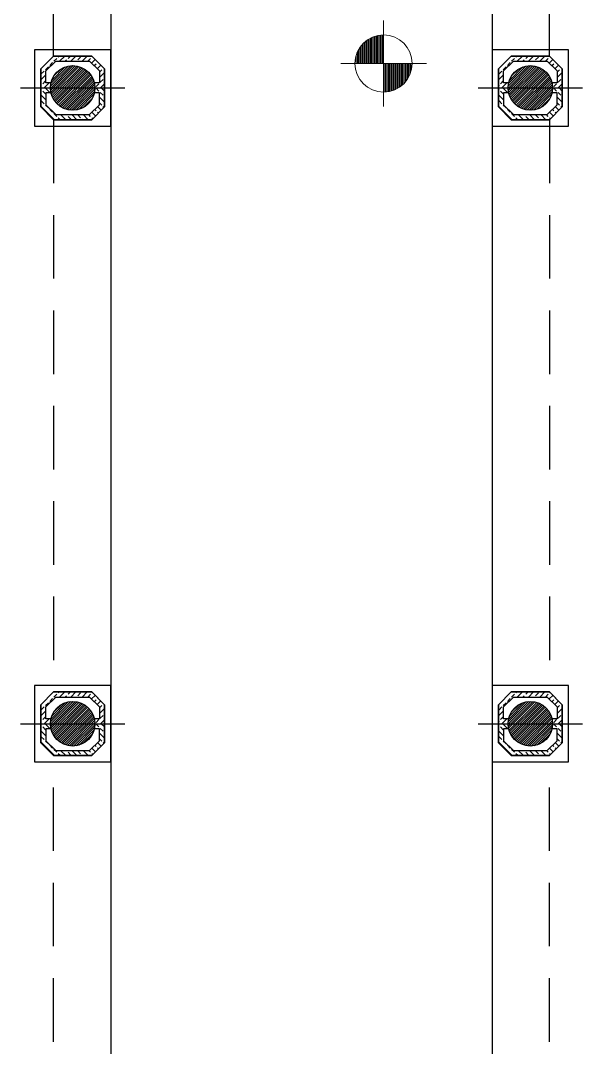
# Model space of a CAD drawing. Extents: x 278386 to 404536, y 8015 to 97114.
# Drawn here: x 361717 to 366137, y 33390 to 41465 of the extents above; entities that cross this region are included whole.
import ezdxf

# ---------------------------------------------------------------- set-up
doc = ezdxf.new("R2010")
doc.units = 0
doc.header["$LTSCALE"] = 2
doc.header["$MEASUREMENT"] = 0
doc.linetypes.add('1-BLOCK-A_FLOOR PLAN$0$HIDDEN', pattern=[0.375, 0.25, -0.125])
doc.layers.get('0').update_dxf_attribs({"color": 1})
for name, color, linetype in [('1-BLOCK-A_FLOOR PLAN$0$CLADDING', 1, 'Continuous'), ('1-BLOCK-A_FLOOR PLAN$0$Covered Walkway', 7, 'Continuous'), ('1-BLOCK-A_FLOOR PLAN$0$HAT-GRC', 9, 'Continuous'), ('1-BLOCK-A_FLOOR PLAN$0$PAV-COL', 1, 'Continuous'), ('1-BLOCK-A_FLOOR PLAN$0$pavement', 21, 'Continuous'), ('ext', 93, 'Continuous')]:
    doc.layers.add(name, color=color, linetype=linetype)
doc.layers.add('1-BLOCK-A_FLOOR PLAN$0$LEVEL', color=1, linetype='Continuous', lineweight=13)

# ---------------------------------------------------------------- blocks, each defined once
blk = doc.blocks.new('1-BLOCK-A_FLOOR PLAN$0$ZA_TARGT')
at = {"color": 8}
for p, q in [((1.110223024625157e-16, 0.7500000000000241), (1.110223024625157e-16, -0.750000000000024)), ((-0.3307189138830844, 0.3750000000000121), (1.110223024625157e-16, 0.3750000000000121)), ((-0.3054766312211594, 0.3958333333333461), (1.110223024625157e-16, 0.3958333333333461)), ((-0.2763853991962921, 0.4166666666666801), (1.110223024625157e-16, 0.4166666666666801)), ((-0.2420614591379712, 0.4375000000000141), (1.110223024625157e-16, 0.4375000000000141)), ((-0.1998263134713697, 0.4583333333333481), (1.110223024625157e-16, 0.4583333333333481)), ((-0.1428261375083596, 0.4791666666666821), (1.110223024625157e-16, 0.4791666666666821)), ((-0.4635124054434937, 0.1875000000000061), (1.110223024625157e-16, 0.1875000000000061)), ((-0.4545296714431692, 0.2083333333333401), (1.110223024625157e-16, 0.2083333333333401)), ((-0.444390187660463, 0.2291666666666741), (1.110223024625157e-16, 0.2291666666666741)), ((-0.4330127018922331, 0.2500000000000081), (1.110223024625157e-16, 0.2500000000000081)), ((-0.4202966875381804, 0.2708333333333421), (1.110223024625157e-16, 0.2708333333333421)), ((-0.4061164310337197, 0.2916666666666761), (1.110223024625157e-16, 0.2916666666666761)), ((-0.3903123748999123, 0.3125000000000101), (1.110223024625157e-16, 0.3125000000000101)), ((-0.3726779962499768, 0.3333333333333441), (1.110223024625157e-16, 0.3333333333333441)), ((-0.3529390488770407, 0.3541666666666781), (1.110223024625157e-16, 0.3541666666666781)), ((-0.750000000000024, 5.551115123125783e-17), (0.7500000000000242, 5.551115123125783e-17)), ((-0.4995657836784242, 0.02083333333333406), (1.110223024625157e-16, 0.02083333333333406)), ((-0.4982608642959075, 0.04166666666666806), (1.110223024625157e-16, 0.04166666666666806)), ((-0.4960783708246265, 0.06250000000000205), (1.110223024625157e-16, 0.06250000000000205)), ((-0.4930066485916504, 0.08333333333333606), (1.110223024625157e-16, 0.08333333333333606)), ((-0.4890289414294115, 0.1041666666666701), (1.110223024625157e-16, 0.1041666666666701)), ((-0.4841229182759425, 0.1250000000000041), (1.110223024625157e-16, 0.1250000000000041)), ((-0.4782600118020568, 0.1458333333333381), (1.110223024625157e-16, 0.1458333333333381)), ((-0.4714045207910467, 0.1666666666666721), (1.110223024625157e-16, 0.1666666666666721)), ((1.110223024625157e-16, 5.551115123125783e-17), (0.5000000000000162, 5.551115123125783e-17)), ((1.110223024625157e-16, 5.551115123125783e-17), (0.5000000000000162, 5.551115123125783e-17)), ((0.4995657836784244, -0.02083333333333395), (1.110223024625157e-16, -0.02083333333333395)), ((0.4982608642959077, -0.04166666666666795), (1.110223024625157e-16, -0.04166666666666795)), ((0.4960783708246269, -0.06250000000000194), (1.110223024625157e-16, -0.06250000000000194)), ((0.4930066485916506, -0.08333333333333595), (1.110223024625157e-16, -0.08333333333333595)), ((0.4890289414294118, -0.10416666666667), (1.110223024625157e-16, -0.10416666666667)), ((0.4841229182759428, -0.1250000000000039), (1.110223024625157e-16, -0.1250000000000039)), ((0.4782600118020569, -0.145833333333338), (1.110223024625157e-16, -0.145833333333338)), ((0.4714045207910469, -0.166666666666672), (1.110223024625157e-16, -0.166666666666672)), ((0.4635124054434938, -0.187500000000006), (1.110223024625157e-16, -0.187500000000006)), ((0.4545296714431694, -0.20833333333334), (1.110223024625157e-16, -0.20833333333334)), ((0.444390187660463, -0.229166666666674), (1.110223024625157e-16, -0.229166666666674)), ((0.4330127018922333, -0.250000000000008), (1.110223024625157e-16, -0.250000000000008)), ((0.4202966875381806, -0.270833333333342), (1.110223024625157e-16, -0.270833333333342)), ((0.4061164310337199, -0.291666666666676), (1.110223024625157e-16, -0.291666666666676)), ((0.3903123748999126, -0.31250000000001), (1.110223024625157e-16, -0.31250000000001)), ((0.3726779962499771, -0.333333333333344), (1.110223024625157e-16, -0.333333333333344)), ((0.3529390488770411, -0.354166666666678), (1.110223024625157e-16, -0.354166666666678)), ((0.3307189138830846, -0.375000000000012), (1.110223024625157e-16, -0.375000000000012)), ((0.3054766312211596, -0.395833333333346), (1.110223024625157e-16, -0.395833333333346)), ((0.2763853991962923, -0.41666666666668), (1.110223024625157e-16, -0.41666666666668)), ((0.2420614591379714, -0.437500000000014), (1.110223024625157e-16, -0.437500000000014)), ((0.1998263134713699, -0.458333333333348), (1.110223024625157e-16, -0.458333333333348)), ((0.1428261375083598, -0.479166666666682), (1.110223024625157e-16, -0.479166666666682))]:
    blk.add_line(p, q, dxfattribs=at)
blk.add_circle((1.110223024625157e-16, 5.551115123125783e-17), 0.500000000000016, dxfattribs=at)
blk = doc.blocks.new('1-BLOCK-A_FLOOR PLAN', base_point=(138.4295842972385, 17.08714958300015))
at = {"layer": '1-BLOCK-A_FLOOR PLAN$0$HAT-GRC', "linetype": 'Continuous'}
h = blk.add_hatch(dxfattribs=at)
h.set_pattern_fill('ANSI33', color=8, scale=0.25, style=0)
h.set_pattern_definition([(225, (98.45000000036481, 47.95084224616868), (-0.04419417382415922, 0.04419417382415922), []), (225, (98.45000000036481, 47.90664807241875), (-0.04419417382415922, 0.04419417382415922), [0.03125, -0.015625])])
edge = h.paths.add_edge_path()
edge.add_line((97.95000000036474, 47.70084224616868), (97.9500000003647, 47.85084224616899))
edge.add_line((97.9500000003647, 47.85084224616899), (98.0500000003645, 47.95084224616845))
edge.add_line((98.0500000003645, 47.95084224616845), (98.20000000036477, 47.95084224616868))
edge.add_line((98.20000000036477, 47.95084224616868), (98.35000000036501, 47.95084224616868))
edge.add_line((98.35000000036501, 47.95084224616868), (98.45000000036481, 47.85084224616899))
edge.add_line((98.45000000036481, 47.85084224616899), (98.45000000036481, 47.70084224616868))
edge.add_line((98.45000000036481, 47.70084224616868), (98.37500000036485, 47.70084224616868))
edge.add_ellipse((98.20000000036485, 47.70084224616868), major_axis=(-0.1237436867078197, 0.1237436867078197), ratio=0.9999999999994564, start_angle=225.0000000000155, end_angle=238.2129803601605)
edge.add_line((98.37036725073887, 47.74084224616864), (98.41000000036483, 47.74084224616841))
edge.add_line((98.41000000036483, 47.74084224616841), (98.41000000036479, 47.83427370367382))
edge.add_line((98.41000000036479, 47.83427370367382), (98.33343145787003, 47.91084224616849))
edge.add_line((98.33343145787003, 47.91084224616849), (98.16000000036476, 47.91084224616871))
edge.add_line((98.16000000036476, 47.91084224616871), (98.06656854285932, 47.91084224616871))
edge.add_line((98.06656854285932, 47.91084224616871), (97.99000000036472, 47.83427370367404))
edge.add_line((97.99000000036472, 47.83427370367404), (97.9900000003647, 47.74084224616841))
edge.add_line((97.9900000003647, 47.74084224616841), (98.02963274999084, 47.74084224616864))
edge.add_ellipse((98.20000000036485, 47.70084224616868), major_axis=(0.1237436867078196, 0.1237436867078196), ratio=0.9999999999994568, start_angle=121.7870196398395, end_angle=134.9999999999844)
edge.add_line((98.02500000036486, 47.70084224616868), (97.95000000036474, 47.70084224616868))
h = blk.add_hatch(dxfattribs=at)
h.set_pattern_fill('ANSI33', color=8, scale=0.25, style=0)
h.set_pattern_definition([(225, (102.0500000003648, 47.95084224616868), (-0.04419417382415922, 0.04419417382415922), []), (225, (102.0500000003648, 47.90664807241875), (-0.04419417382415922, 0.04419417382415922), [0.03125, -0.015625])])
edge = h.paths.add_edge_path()
edge.add_line((101.5500000003647, 47.70084224616868), (101.5500000003647, 47.85084224616899))
edge.add_line((101.5500000003647, 47.85084224616899), (101.6500000003645, 47.95084224616845))
edge.add_line((101.6500000003645, 47.95084224616845), (101.8000000003648, 47.95084224616868))
edge.add_line((101.8000000003648, 47.95084224616868), (101.950000000365, 47.95084224616868))
edge.add_line((101.950000000365, 47.95084224616868), (102.0500000003648, 47.85084224616899))
edge.add_line((102.0500000003648, 47.85084224616899), (102.0500000003648, 47.70084224616868))
edge.add_line((102.0500000003648, 47.70084224616868), (101.9750000003648, 47.70084224616868))
edge.add_ellipse((101.8000000003648, 47.70084224616868), major_axis=(-0.1237436867078197, 0.1237436867078197), ratio=0.9999999999994564, start_angle=225.0000000000155, end_angle=238.2129803601605)
edge.add_line((101.9703672507389, 47.74084224616864), (102.0100000003648, 47.74084224616841))
edge.add_line((102.0100000003648, 47.74084224616841), (102.0100000003648, 47.83427370367382))
edge.add_line((102.0100000003648, 47.83427370367382), (101.93343145787, 47.91084224616849))
edge.add_line((101.93343145787, 47.91084224616849), (101.7600000003648, 47.91084224616871))
edge.add_line((101.7600000003648, 47.91084224616871), (101.6665685428593, 47.91084224616871))
edge.add_line((101.6665685428593, 47.91084224616871), (101.5900000003647, 47.83427370367404))
edge.add_line((101.5900000003647, 47.83427370367404), (101.5900000003647, 47.74084224616841))
edge.add_line((101.5900000003647, 47.74084224616841), (101.6296327499908, 47.74084224616864))
edge.add_ellipse((101.8000000003648, 47.70084224616868), major_axis=(0.1237436867078196, 0.1237436867078196), ratio=0.9999999999994568, start_angle=121.7870196398395, end_angle=134.9999999999844)
edge.add_line((101.6250000003648, 47.70084224616868), (101.5500000003647, 47.70084224616868))
h = blk.add_hatch(dxfattribs=at)
h.set_pattern_fill('ANSI33', color=8, scale=0.25, style=0)
h.set_pattern_definition([(135, (98.45000000036481, 47.45084224616845), (-0.04419417382415923, -0.04419417382415923), []), (135, (98.45000000036481, 47.49503641991838), (-0.04419417382415923, -0.04419417382415923), [0.03125000000000001, -0.015625])])
edge = h.paths.add_edge_path()
edge.add_line((97.95000000036474, 47.70084224616845), (97.9500000003647, 47.55084224616813))
edge.add_line((97.9500000003647, 47.55084224616813), (98.0500000003645, 47.45084224616868))
edge.add_line((98.0500000003645, 47.45084224616868), (98.20000000036477, 47.45084224616845))
edge.add_line((98.20000000036477, 47.45084224616845), (98.35000000036501, 47.45084224616845))
edge.add_line((98.35000000036501, 47.45084224616845), (98.45000000036481, 47.55084224616813))
edge.add_line((98.45000000036481, 47.55084224616813), (98.45000000036481, 47.70084224616845))
edge.add_line((98.45000000036481, 47.70084224616845), (98.37500000036485, 47.70084224616845))
edge.add_ellipse((98.20000000036485, 47.70084224616845), major_axis=(0.1237436867078197, 0.1237436867078197), ratio=0.9999999999994564, start_angle=301.7870196398395, end_angle=314.9999999999844, ccw=False)
edge.add_line((98.37036725073887, 47.66084224616849), (98.41000000036483, 47.66084224616871))
edge.add_line((98.41000000036483, 47.66084224616871), (98.41000000036479, 47.56741078866331))
edge.add_line((98.41000000036479, 47.56741078866331), (98.33343145787003, 47.49084224616864))
edge.add_line((98.33343145787003, 47.49084224616864), (98.16000000036476, 47.49084224616841))
edge.add_line((98.16000000036476, 47.49084224616841), (98.06656854285932, 47.49084224616841))
edge.add_line((98.06656854285932, 47.49084224616841), (97.99000000036472, 47.56741078866308))
edge.add_line((97.99000000036472, 47.56741078866308), (97.9900000003647, 47.66084224616871))
edge.add_line((97.9900000003647, 47.66084224616871), (98.02963274999084, 47.66084224616849))
edge.add_ellipse((98.20000000036485, 47.70084224616845), major_axis=(-0.1237436867078196, 0.1237436867078196), ratio=0.9999999999994568, start_angle=45.000000000015575, end_angle=58.212980360160486, ccw=False)
edge.add_line((98.02500000036486, 47.70084224616845), (97.95000000036474, 47.70084224616845))
h = blk.add_hatch(dxfattribs=at)
h.set_pattern_fill('ANSI33', color=8, scale=0.25, style=0)
h.set_pattern_definition([(135, (102.0500000003648, 47.45084224616845), (-0.04419417382415923, -0.04419417382415923), []), (135, (102.0500000003648, 47.49503641991838), (-0.04419417382415923, -0.04419417382415923), [0.03125000000000001, -0.015625])])
edge = h.paths.add_edge_path()
edge.add_line((101.5500000003647, 47.70084224616845), (101.5500000003647, 47.55084224616813))
edge.add_line((101.5500000003647, 47.55084224616813), (101.6500000003645, 47.45084224616868))
edge.add_line((101.6500000003645, 47.45084224616868), (101.8000000003648, 47.45084224616845))
edge.add_line((101.8000000003648, 47.45084224616845), (101.950000000365, 47.45084224616845))
edge.add_line((101.950000000365, 47.45084224616845), (102.0500000003648, 47.55084224616813))
edge.add_line((102.0500000003648, 47.55084224616813), (102.0500000003648, 47.70084224616845))
edge.add_line((102.0500000003648, 47.70084224616845), (101.9750000003648, 47.70084224616845))
edge.add_ellipse((101.8000000003648, 47.70084224616845), major_axis=(0.1237436867078197, 0.1237436867078197), ratio=0.9999999999994564, start_angle=301.7870196398395, end_angle=314.9999999999844, ccw=False)
edge.add_line((101.9703672507389, 47.66084224616849), (102.0100000003648, 47.66084224616871))
edge.add_line((102.0100000003648, 47.66084224616871), (102.0100000003648, 47.56741078866331))
edge.add_line((102.0100000003648, 47.56741078866331), (101.93343145787, 47.49084224616864))
edge.add_line((101.93343145787, 47.49084224616864), (101.7600000003648, 47.49084224616841))
edge.add_line((101.7600000003648, 47.49084224616841), (101.6665685428593, 47.49084224616841))
edge.add_line((101.6665685428593, 47.49084224616841), (101.5900000003647, 47.56741078866308))
edge.add_line((101.5900000003647, 47.56741078866308), (101.5900000003647, 47.66084224616871))
edge.add_line((101.5900000003647, 47.66084224616871), (101.6296327499908, 47.66084224616849))
edge.add_ellipse((101.8000000003648, 47.70084224616845), major_axis=(-0.1237436867078196, 0.1237436867078196), ratio=0.9999999999994568, start_angle=45.000000000015575, end_angle=58.212980360160486, ccw=False)
edge.add_line((101.6250000003648, 47.70084224616845), (101.5500000003647, 47.70084224616845))
h = blk.add_hatch(dxfattribs=at)
h.set_pattern_fill('ANSI33', color=8, scale=0.25, style=0)
h.set_pattern_definition([(225, (98.45000000036481, 42.95084224616868), (-0.04419417382415922, 0.04419417382415922), []), (225, (98.45000000036481, 42.90664807241875), (-0.04419417382415922, 0.04419417382415922), [0.03125, -0.015625])])
edge = h.paths.add_edge_path()
edge.add_line((97.95000000036474, 42.70084224616868), (97.9500000003647, 42.85084224616899))
edge.add_line((97.9500000003647, 42.85084224616899), (98.0500000003645, 42.95084224616845))
edge.add_line((98.0500000003645, 42.95084224616845), (98.20000000036477, 42.95084224616868))
edge.add_line((98.20000000036477, 42.95084224616868), (98.35000000036501, 42.95084224616868))
edge.add_line((98.35000000036501, 42.95084224616868), (98.45000000036481, 42.85084224616899))
edge.add_line((98.45000000036481, 42.85084224616899), (98.45000000036481, 42.70084224616868))
edge.add_line((98.45000000036481, 42.70084224616868), (98.37500000036485, 42.70084224616868))
edge.add_ellipse((98.20000000036485, 42.70084224616868), major_axis=(-0.1237436867078197, 0.1237436867078197), ratio=0.9999999999994564, start_angle=225.0000000000155, end_angle=238.2129803601605)
edge.add_line((98.37036725073887, 42.74084224616864), (98.41000000036483, 42.74084224616841))
edge.add_line((98.41000000036483, 42.74084224616841), (98.41000000036479, 42.83427370367382))
edge.add_line((98.41000000036479, 42.83427370367382), (98.33343145787003, 42.91084224616849))
edge.add_line((98.33343145787003, 42.91084224616849), (98.16000000036476, 42.91084224616871))
edge.add_line((98.16000000036476, 42.91084224616871), (98.06656854285932, 42.91084224616871))
edge.add_line((98.06656854285932, 42.91084224616871), (97.99000000036472, 42.83427370367404))
edge.add_line((97.99000000036472, 42.83427370367404), (97.9900000003647, 42.74084224616841))
edge.add_line((97.9900000003647, 42.74084224616841), (98.02963274999084, 42.74084224616864))
edge.add_ellipse((98.20000000036485, 42.70084224616868), major_axis=(0.1237436867078196, 0.1237436867078196), ratio=0.9999999999994568, start_angle=121.7870196398395, end_angle=134.9999999999844)
edge.add_line((98.02500000036486, 42.70084224616868), (97.95000000036474, 42.70084224616868))
h = blk.add_hatch(dxfattribs=at)
h.set_pattern_fill('ANSI33', color=8, scale=0.25, style=0)
h.set_pattern_definition([(225, (102.0500000003648, 42.95084224616868), (-0.04419417382415922, 0.04419417382415922), []), (225, (102.0500000003648, 42.90664807241875), (-0.04419417382415922, 0.04419417382415922), [0.03125, -0.015625])])
edge = h.paths.add_edge_path()
edge.add_line((101.5500000003647, 42.70084224616868), (101.5500000003647, 42.85084224616899))
edge.add_line((101.5500000003647, 42.85084224616899), (101.6500000003645, 42.95084224616845))
edge.add_line((101.6500000003645, 42.95084224616845), (101.8000000003648, 42.95084224616868))
edge.add_line((101.8000000003648, 42.95084224616868), (101.950000000365, 42.95084224616868))
edge.add_line((101.950000000365, 42.95084224616868), (102.0500000003648, 42.85084224616899))
edge.add_line((102.0500000003648, 42.85084224616899), (102.0500000003648, 42.70084224616868))
edge.add_line((102.0500000003648, 42.70084224616868), (101.9750000003648, 42.70084224616868))
edge.add_ellipse((101.8000000003648, 42.70084224616868), major_axis=(-0.1237436867078197, 0.1237436867078197), ratio=0.9999999999994564, start_angle=225.0000000000155, end_angle=238.2129803601605)
edge.add_line((101.9703672507389, 42.74084224616864), (102.0100000003648, 42.74084224616841))
edge.add_line((102.0100000003648, 42.74084224616841), (102.0100000003648, 42.83427370367382))
edge.add_line((102.0100000003648, 42.83427370367382), (101.93343145787, 42.91084224616849))
edge.add_line((101.93343145787, 42.91084224616849), (101.7600000003648, 42.91084224616871))
edge.add_line((101.7600000003648, 42.91084224616871), (101.6665685428593, 42.91084224616871))
edge.add_line((101.6665685428593, 42.91084224616871), (101.5900000003647, 42.83427370367404))
edge.add_line((101.5900000003647, 42.83427370367404), (101.5900000003647, 42.74084224616841))
edge.add_line((101.5900000003647, 42.74084224616841), (101.6296327499908, 42.74084224616864))
edge.add_ellipse((101.8000000003648, 42.70084224616868), major_axis=(0.1237436867078196, 0.1237436867078196), ratio=0.9999999999994568, start_angle=121.7870196398395, end_angle=134.9999999999844)
edge.add_line((101.6250000003648, 42.70084224616868), (101.5500000003647, 42.70084224616868))
h = blk.add_hatch(dxfattribs=at)
h.set_pattern_fill('ANSI33', color=8, scale=0.25, style=0)
h.set_pattern_definition([(135, (98.45000000036481, 42.45084224616845), (-0.04419417382415923, -0.04419417382415923), []), (135, (98.45000000036481, 42.49503641991838), (-0.04419417382415923, -0.04419417382415923), [0.03125000000000001, -0.015625])])
edge = h.paths.add_edge_path()
edge.add_line((97.95000000036474, 42.70084224616845), (97.9500000003647, 42.55084224616813))
edge.add_line((97.9500000003647, 42.55084224616813), (98.0500000003645, 42.45084224616868))
edge.add_line((98.0500000003645, 42.45084224616868), (98.20000000036477, 42.45084224616845))
edge.add_line((98.20000000036477, 42.45084224616845), (98.35000000036501, 42.45084224616845))
edge.add_line((98.35000000036501, 42.45084224616845), (98.45000000036481, 42.55084224616813))
edge.add_line((98.45000000036481, 42.55084224616813), (98.45000000036481, 42.70084224616845))
edge.add_line((98.45000000036481, 42.70084224616845), (98.37500000036485, 42.70084224616845))
edge.add_ellipse((98.20000000036485, 42.70084224616845), major_axis=(0.1237436867078197, 0.1237436867078197), ratio=0.9999999999994564, start_angle=301.7870196398395, end_angle=314.9999999999844, ccw=False)
edge.add_line((98.37036725073887, 42.66084224616849), (98.41000000036483, 42.66084224616871))
edge.add_line((98.41000000036483, 42.66084224616871), (98.41000000036479, 42.56741078866331))
edge.add_line((98.41000000036479, 42.56741078866331), (98.33343145787003, 42.49084224616864))
edge.add_line((98.33343145787003, 42.49084224616864), (98.16000000036476, 42.49084224616841))
edge.add_line((98.16000000036476, 42.49084224616841), (98.06656854285932, 42.49084224616841))
edge.add_line((98.06656854285932, 42.49084224616841), (97.99000000036472, 42.56741078866308))
edge.add_line((97.99000000036472, 42.56741078866308), (97.9900000003647, 42.66084224616871))
edge.add_line((97.9900000003647, 42.66084224616871), (98.02963274999084, 42.66084224616849))
edge.add_ellipse((98.20000000036485, 42.70084224616845), major_axis=(-0.1237436867078196, 0.1237436867078196), ratio=0.9999999999994568, start_angle=45.000000000015575, end_angle=58.212980360160486, ccw=False)
edge.add_line((98.02500000036486, 42.70084224616845), (97.95000000036474, 42.70084224616845))
h = blk.add_hatch(dxfattribs=at)
h.set_pattern_fill('ANSI33', color=8, scale=0.25, style=0)
h.set_pattern_definition([(135, (102.0500000003648, 42.45084224616845), (-0.04419417382415923, -0.04419417382415923), []), (135, (102.0500000003648, 42.49503641991838), (-0.04419417382415923, -0.04419417382415923), [0.03125000000000001, -0.015625])])
edge = h.paths.add_edge_path()
edge.add_line((101.5500000003647, 42.70084224616845), (101.5500000003647, 42.55084224616813))
edge.add_line((101.5500000003647, 42.55084224616813), (101.6500000003645, 42.45084224616868))
edge.add_line((101.6500000003645, 42.45084224616868), (101.8000000003648, 42.45084224616845))
edge.add_line((101.8000000003648, 42.45084224616845), (101.950000000365, 42.45084224616845))
edge.add_line((101.950000000365, 42.45084224616845), (102.0500000003648, 42.55084224616813))
edge.add_line((102.0500000003648, 42.55084224616813), (102.0500000003648, 42.70084224616845))
edge.add_line((102.0500000003648, 42.70084224616845), (101.9750000003648, 42.70084224616845))
edge.add_ellipse((101.8000000003648, 42.70084224616845), major_axis=(0.1237436867078197, 0.1237436867078197), ratio=0.9999999999994564, start_angle=301.7870196398395, end_angle=314.9999999999844, ccw=False)
edge.add_line((101.9703672507389, 42.66084224616849), (102.0100000003648, 42.66084224616871))
edge.add_line((102.0100000003648, 42.66084224616871), (102.0100000003648, 42.56741078866331))
edge.add_line((102.0100000003648, 42.56741078866331), (101.93343145787, 42.49084224616864))
edge.add_line((101.93343145787, 42.49084224616864), (101.7600000003648, 42.49084224616841))
edge.add_line((101.7600000003648, 42.49084224616841), (101.6665685428593, 42.49084224616841))
edge.add_line((101.6665685428593, 42.49084224616841), (101.5900000003647, 42.56741078866308))
edge.add_line((101.5900000003647, 42.56741078866308), (101.5900000003647, 42.66084224616871))
edge.add_line((101.5900000003647, 42.66084224616871), (101.6296327499908, 42.66084224616849))
edge.add_ellipse((101.8000000003648, 42.70084224616845), major_axis=(-0.1237436867078196, 0.1237436867078196), ratio=0.9999999999994568, start_angle=45.000000000015575, end_angle=58.212980360160486, ccw=False)
edge.add_line((101.6250000003648, 42.70084224616845), (101.5500000003647, 42.70084224616845))
at = {"layer": '1-BLOCK-A_FLOOR PLAN$0$PAV-COL', "linetype": 'Continuous'}
h = blk.add_hatch(dxfattribs=at)
h.set_pattern_fill('ANSI31', color=8, scale=0.1, style=0)
h.set_pattern_definition([(225, (98.37500000036485, 47.87584224616863), (-0.008838834764831844, 0.008838834764831846), [])])
edge = h.paths.add_edge_path()
edge.add_line((98.02500000036486, 47.70084224616868), (98.37500000036485, 47.70084224616868))
edge.add_ellipse((98.20000000036485, 47.70084224616872), major_axis=(0.1237436867076465, 0.1237436867076465), ratio=0.9999999999999568, start_angle=225.0000000000013, end_angle=314.9999999999848, ccw=False)
edge.add_ellipse((98.20000000036485, 47.70084224616872), major_axis=(-0.1237436867076465, 0.1237436867076465), ratio=0.9999999999999567, start_angle=45.00000000001518, end_angle=134.9999999999987, ccw=False)
edge = h.paths.add_edge_path()
edge.add_ellipse((98.20000000036485, 47.70084224616863), major_axis=(0.1237436867076465, 0.1237436867076465), ratio=0.9999999999999568, start_angle=45.000000000001194, end_angle=134.9999999999848, ccw=False)
edge.add_ellipse((98.20000000036485, 47.70084224616863), major_axis=(-0.1237436867076465, 0.1237436867076465), ratio=0.9999999999999567, start_angle=225.0000000000152, end_angle=314.99999999999875, ccw=False)
edge.add_line((98.37500000036485, 47.70084224616868), (98.02500000036486, 47.70084224616868))
h = blk.add_hatch(dxfattribs=at)
h.set_pattern_fill('ANSI31', color=8, scale=0.1, style=0)
h.set_pattern_definition([(225, (101.9750000003648, 47.87584224616863), (-0.008838834764831844, 0.008838834764831846), [])])
edge = h.paths.add_edge_path()
edge.add_line((101.6250000003648, 47.70084224616868), (101.9750000003648, 47.70084224616868))
edge.add_ellipse((101.8000000003648, 47.70084224616872), major_axis=(0.1237436867076465, 0.1237436867076465), ratio=0.9999999999999568, start_angle=225.0000000000013, end_angle=314.9999999999848, ccw=False)
edge.add_ellipse((101.8000000003648, 47.70084224616872), major_axis=(-0.1237436867076465, 0.1237436867076465), ratio=0.9999999999999567, start_angle=45.00000000001518, end_angle=134.9999999999987, ccw=False)
edge = h.paths.add_edge_path()
edge.add_ellipse((101.8000000003648, 47.70084224616863), major_axis=(0.1237436867076465, 0.1237436867076465), ratio=0.9999999999999568, start_angle=45.000000000001194, end_angle=134.9999999999848, ccw=False)
edge.add_ellipse((101.8000000003648, 47.70084224616863), major_axis=(-0.1237436867076465, 0.1237436867076465), ratio=0.9999999999999567, start_angle=225.0000000000152, end_angle=314.99999999999875, ccw=False)
edge.add_line((101.9750000003648, 47.70084224616868), (101.6250000003648, 47.70084224616868))
h = blk.add_hatch(dxfattribs=at)
h.set_pattern_fill('ANSI31', color=8, scale=0.1, style=0)
h.set_pattern_definition([(225, (98.37500000036485, 42.87584224616863), (-0.008838834764831844, 0.008838834764831846), [])])
edge = h.paths.add_edge_path()
edge.add_line((98.02500000036486, 42.70084224616868), (98.37500000036485, 42.70084224616868))
edge.add_ellipse((98.20000000036485, 42.70084224616872), major_axis=(0.1237436867076465, 0.1237436867076465), ratio=0.9999999999999568, start_angle=225.0000000000013, end_angle=314.9999999999848, ccw=False)
edge.add_ellipse((98.20000000036485, 42.70084224616872), major_axis=(-0.1237436867076465, 0.1237436867076465), ratio=0.9999999999999567, start_angle=45.00000000001518, end_angle=134.9999999999987, ccw=False)
edge = h.paths.add_edge_path()
edge.add_ellipse((98.20000000036485, 42.70084224616863), major_axis=(0.1237436867076465, 0.1237436867076465), ratio=0.9999999999999568, start_angle=45.000000000001194, end_angle=134.9999999999848, ccw=False)
edge.add_ellipse((98.20000000036485, 42.70084224616863), major_axis=(-0.1237436867076465, 0.1237436867076465), ratio=0.9999999999999567, start_angle=225.0000000000152, end_angle=314.99999999999875, ccw=False)
edge.add_line((98.37500000036485, 42.70084224616868), (98.02500000036486, 42.70084224616868))
h = blk.add_hatch(dxfattribs=at)
h.set_pattern_fill('ANSI31', color=8, scale=0.1, style=0)
h.set_pattern_definition([(225, (101.9750000003648, 42.87584224616863), (-0.008838834764831844, 0.008838834764831846), [])])
edge = h.paths.add_edge_path()
edge.add_line((101.6250000003648, 42.70084224616868), (101.9750000003648, 42.70084224616868))
edge.add_ellipse((101.8000000003648, 42.70084224616872), major_axis=(0.1237436867076465, 0.1237436867076465), ratio=0.9999999999999568, start_angle=225.0000000000013, end_angle=314.9999999999848, ccw=False)
edge.add_ellipse((101.8000000003648, 42.70084224616872), major_axis=(-0.1237436867076465, 0.1237436867076465), ratio=0.9999999999999567, start_angle=45.00000000001518, end_angle=134.9999999999987, ccw=False)
edge = h.paths.add_edge_path()
edge.add_ellipse((101.8000000003648, 42.70084224616863), major_axis=(0.1237436867076465, 0.1237436867076465), ratio=0.9999999999999568, start_angle=45.000000000001194, end_angle=134.9999999999848, ccw=False)
edge.add_ellipse((101.8000000003648, 42.70084224616863), major_axis=(-0.1237436867076465, 0.1237436867076465), ratio=0.9999999999999567, start_angle=225.0000000000152, end_angle=314.99999999999875, ccw=False)
edge.add_line((101.9750000003648, 42.70084224616868), (101.6250000003648, 42.70084224616868))
at = {"layer": '1-BLOCK-A_FLOOR PLAN$0$CLADDING', "color": 8, "linetype": 'Continuous'}
for points in [[(98.37500000036485, 47.70084224616868), (98.45000000036481, 47.70084224616868), (98.45000000036481, 47.85084224616877), (98.35000000036491, 47.95084224616868), (98.20000000036477, 47.95084224616868), (98.05000000036458, 47.95084224616868), (97.95000000036471, 47.85084224616877), (97.95000000036472, 47.70084224616868), (98.02500000036486, 47.70084224616868)], [(98.02963274999084, 47.74084224616864), (97.99000000036472, 47.74084224616864), (97.99000000036472, 47.83427370367382), (98.06656854285954, 47.91084224616871), (98.16000000036476, 47.91084224616871), (98.33343145786989, 47.91084224616871), (98.41000000036479, 47.83427370367382), (98.41000000036483, 47.74084224616864), (98.37036725073887, 47.74084224616864)], [(101.9750000003648, 47.70084224616868), (102.0500000003648, 47.70084224616868), (102.0500000003648, 47.85084224616877), (101.9500000003649, 47.95084224616868), (101.8000000003648, 47.95084224616868), (101.6500000003646, 47.95084224616868), (101.5500000003647, 47.85084224616877), (101.5500000003647, 47.70084224616868), (101.6250000003648, 47.70084224616868)], [(101.6296327499908, 47.74084224616864), (101.5900000003647, 47.74084224616864), (101.5900000003647, 47.83427370367382), (101.6665685428595, 47.91084224616871), (101.7600000003648, 47.91084224616871), (101.9334314578699, 47.91084224616871), (102.0100000003648, 47.83427370367382), (102.0100000003648, 47.74084224616864), (101.9703672507389, 47.74084224616864)], [(98.37500000036485, 47.70084224616845), (98.45000000036481, 47.70084224616845), (98.45000000036481, 47.55084224616836), (98.35000000036491, 47.45084224616845), (98.20000000036477, 47.45084224616845), (98.05000000036458, 47.45084224616845), (97.95000000036471, 47.55084224616836), (97.95000000036472, 47.70084224616845), (98.02500000036486, 47.70084224616845)], [(98.02963274999084, 47.66084224616849), (97.99000000036472, 47.66084224616849), (97.99000000036472, 47.56741078866331), (98.06656854285954, 47.49084224616841), (98.16000000036476, 47.49084224616841), (98.33343145786989, 47.49084224616841), (98.41000000036479, 47.56741078866331), (98.41000000036483, 47.66084224616849), (98.37036725073887, 47.66084224616849)], [(101.9750000003648, 47.70084224616845), (102.0500000003648, 47.70084224616845), (102.0500000003648, 47.55084224616836), (101.9500000003649, 47.45084224616845), (101.8000000003648, 47.45084224616845), (101.6500000003646, 47.45084224616845), (101.5500000003647, 47.55084224616836), (101.5500000003647, 47.70084224616845), (101.6250000003648, 47.70084224616845)], [(101.6296327499908, 47.66084224616849), (101.5900000003647, 47.66084224616849), (101.5900000003647, 47.56741078866331), (101.6665685428595, 47.49084224616841), (101.7600000003648, 47.49084224616841), (101.9334314578699, 47.49084224616841), (102.0100000003648, 47.56741078866331), (102.0100000003648, 47.66084224616849), (101.9703672507389, 47.66084224616849)], [(98.37500000036485, 42.70084224616868), (98.45000000036481, 42.70084224616868), (98.45000000036481, 42.85084224616877), (98.35000000036491, 42.95084224616868), (98.20000000036477, 42.95084224616868), (98.05000000036458, 42.95084224616868), (97.95000000036471, 42.85084224616877), (97.95000000036472, 42.70084224616868), (98.02500000036486, 42.70084224616868)], [(98.02963274999084, 42.74084224616864), (97.99000000036472, 42.74084224616864), (97.99000000036472, 42.83427370367382), (98.06656854285954, 42.91084224616871), (98.16000000036476, 42.91084224616871), (98.33343145786989, 42.91084224616871), (98.41000000036479, 42.83427370367382), (98.41000000036483, 42.74084224616864), (98.37036725073887, 42.74084224616864)], [(101.9750000003648, 42.70084224616868), (102.0500000003648, 42.70084224616868), (102.0500000003648, 42.85084224616877), (101.9500000003649, 42.95084224616868), (101.8000000003648, 42.95084224616868), (101.6500000003646, 42.95084224616868), (101.5500000003647, 42.85084224616877), (101.5500000003647, 42.70084224616868), (101.6250000003648, 42.70084224616868)], [(101.6296327499908, 42.74084224616864), (101.5900000003647, 42.74084224616864), (101.5900000003647, 42.83427370367382), (101.6665685428595, 42.91084224616871), (101.7600000003648, 42.91084224616871), (101.9334314578699, 42.91084224616871), (102.0100000003648, 42.83427370367382), (102.0100000003648, 42.74084224616864), (101.9703672507389, 42.74084224616864)], [(98.37500000036485, 42.70084224616845), (98.45000000036481, 42.70084224616845), (98.45000000036481, 42.55084224616836), (98.35000000036491, 42.45084224616845), (98.20000000036477, 42.45084224616845), (98.05000000036458, 42.45084224616845), (97.95000000036471, 42.55084224616836), (97.95000000036472, 42.70084224616845), (98.02500000036486, 42.70084224616845)], [(98.02963274999084, 42.66084224616849), (97.99000000036472, 42.66084224616849), (97.99000000036472, 42.56741078866331), (98.06656854285954, 42.49084224616841), (98.16000000036476, 42.49084224616841), (98.33343145786989, 42.49084224616841), (98.41000000036479, 42.56741078866331), (98.41000000036483, 42.66084224616849), (98.37036725073887, 42.66084224616849)], [(101.9750000003648, 42.70084224616845), (102.0500000003648, 42.70084224616845), (102.0500000003648, 42.55084224616836), (101.9500000003649, 42.45084224616845), (101.8000000003648, 42.45084224616845), (101.6500000003646, 42.45084224616845), (101.5500000003647, 42.55084224616836), (101.5500000003647, 42.70084224616845), (101.6250000003648, 42.70084224616845)], [(101.6296327499908, 42.66084224616849), (101.5900000003647, 42.66084224616849), (101.5900000003647, 42.56741078866331), (101.6665685428595, 42.49084224616841), (101.7600000003648, 42.49084224616841), (101.9334314578699, 42.49084224616841), (102.0100000003648, 42.56741078866331), (102.0100000003648, 42.66084224616849), (101.9703672507389, 42.66084224616849)]]:
    blk.add_lwpolyline(points, dxfattribs=at)
at = {"layer": '1-BLOCK-A_FLOOR PLAN$0$Covered Walkway', "color": 8, "linetype": '1-BLOCK-A_FLOOR PLAN$0$HIDDEN'}
for p, q in [((98.05000000036478, 47.95084224616868), (98.05000000036478, 52.45084224616868)), ((101.9500000003648, 47.95084224616868), (101.9500000003648, 52.45084224616868)), ((98.05000000036478, 47.45084224616868), (98.05000000036478, 42.95084224616868)), ((101.9500000003648, 47.45084224616868), (101.9500000003648, 42.95084224616868)), ((98.05000000036479, 37.95084224616872), (98.05000000036478, 42.45084224616868)), ((101.9500000003648, 37.95084224616868), (101.9500000003648, 42.45084224616868))]:
    blk.add_line(p, q, dxfattribs=at)
at = {"layer": '1-BLOCK-A_FLOOR PLAN$0$PAV-COL', "color": 8, "linetype": 'Continuous'}
for p, q in [((97.79001032724248, 47.70084224616868), (98.6099896734872, 47.70084224616868)), ((101.3900103272425, 47.70084224616868), (102.2099896734872, 47.70084224616868)), ((97.79001032724248, 42.70084224616868), (98.6099896734872, 42.70084224616868)), ((101.3900103272425, 42.70084224616868), (102.2099896734872, 42.70084224616868))]:
    blk.add_line(p, q, dxfattribs=at)
at = {"layer": '1-BLOCK-A_FLOOR PLAN$0$PAV-COL', "color": 8}
for points in [[(98.50000000036488, 47.40084224616895), (98.50000000036488, 48.00084224616863), (97.90000000036477, 48.00084224616863), (97.90000000036477, 47.40084224616895)], [(102.1000000003649, 47.40084224616895), (102.1000000003649, 48.00084224616863), (101.5000000003648, 48.00084224616863), (101.5000000003648, 47.40084224616895)], [(98.35000000036479, 47.95084224616868), (98.45000000036481, 47.85084224616877), (98.45000000036484, 47.55084224616881), (98.35000000036487, 47.4508422461689), (98.05000000036483, 47.45084224616868), (97.95000000036481, 47.55084224616881), (97.95000000036475, 47.85084224616877), (98.05000000036475, 47.95084224616868)], [(98.35000000036479, 47.45084224616845), (98.45000000036481, 47.55084224616836), (98.45000000036484, 47.85084224616831), (98.35000000036487, 47.95084224616822), (98.05000000036483, 47.95084224616845), (97.95000000036481, 47.85084224616831), (97.95000000036475, 47.55084224616836), (98.05000000036475, 47.45084224616845)], [(101.9500000003648, 47.95084224616868), (102.0500000003648, 47.85084224616877), (102.0500000003648, 47.55084224616881), (101.9500000003649, 47.4508422461689), (101.6500000003648, 47.45084224616868), (101.5500000003648, 47.55084224616881), (101.5500000003647, 47.85084224616877), (101.6500000003647, 47.95084224616868)], [(101.9500000003648, 47.45084224616845), (102.0500000003648, 47.55084224616836), (102.0500000003648, 47.85084224616831), (101.9500000003649, 47.95084224616822), (101.6500000003648, 47.95084224616845), (101.5500000003648, 47.85084224616831), (101.5500000003647, 47.55084224616836), (101.6500000003647, 47.45084224616845)], [(98.50000000036488, 42.40084224616895), (98.50000000036488, 43.00084224616863), (97.90000000036477, 43.00084224616863), (97.90000000036477, 42.40084224616895)], [(102.1000000003649, 42.40084224616895), (102.1000000003649, 43.00084224616863), (101.5000000003648, 43.00084224616863), (101.5000000003648, 42.40084224616895)], [(98.35000000036479, 42.95084224616868), (98.45000000036481, 42.85084224616877), (98.45000000036484, 42.55084224616881), (98.35000000036487, 42.4508422461689), (98.05000000036483, 42.45084224616868), (97.95000000036481, 42.55084224616881), (97.95000000036475, 42.85084224616877), (98.05000000036475, 42.95084224616868)], [(98.35000000036479, 42.45084224616845), (98.45000000036481, 42.55084224616836), (98.45000000036484, 42.85084224616831), (98.35000000036487, 42.95084224616822), (98.05000000036483, 42.95084224616845), (97.95000000036481, 42.85084224616831), (97.95000000036475, 42.55084224616836), (98.05000000036475, 42.45084224616845)], [(101.9500000003648, 42.95084224616868), (102.0500000003648, 42.85084224616877), (102.0500000003648, 42.55084224616881), (101.9500000003649, 42.4508422461689), (101.6500000003648, 42.45084224616868), (101.5500000003648, 42.55084224616881), (101.5500000003647, 42.85084224616877), (101.6500000003647, 42.95084224616868)], [(101.9500000003648, 42.45084224616845), (102.0500000003648, 42.55084224616836), (102.0500000003648, 42.85084224616831), (101.9500000003649, 42.95084224616822), (101.6500000003648, 42.95084224616845), (101.5500000003648, 42.85084224616831), (101.5500000003647, 42.55084224616836), (101.6500000003647, 42.45084224616845)]]:
    blk.add_lwpolyline(points, close=True, dxfattribs=at)
at = {"layer": '1-BLOCK-A_FLOOR PLAN$0$PAV-COL', "color": 8, "linetype": 'Continuous'}
for centre in [(98.20000000036485, 47.70084224616868), (101.8000000003648, 47.70084224616868), (98.20000000036485, 42.70084224616868), (101.8000000003648, 42.70084224616868)]:
    blk.add_circle(centre, 0.175, dxfattribs=at)
at = {"layer": '1-BLOCK-A_FLOOR PLAN$0$pavement', "color": 8, "ltscale": 2}
for p, q in [((98.50000000036482, 68.00091574525321), (98.50000000036479, 37.40084224616872)), ((101.5000000003648, 68.00084224616863), (101.5000000003648, 21.53368600359966))]:
    blk.add_line(p, q, dxfattribs=at)
at = {"layer": '1-BLOCK-A_FLOOR PLAN$0$LEVEL', "color": 8, "linetype": 'Continuous', "xscale": -0.4499999999999318, "yscale": 0.4499999999999318, "zscale": 0.45, "rotation": 270}
blk.add_blockref('1-BLOCK-A_FLOOR PLAN$0$ZA_TARGT', (100.645632791657, 47.89301153941111), dxfattribs=at)
blk = doc.blocks.new('A$C51B27907')
blk.add_blockref('1-BLOCK-A_FLOOR PLAN', (123.970737410019, 2.307192947193583))

msp = doc.modelspace()

# ---------------------------------------------------------------- block references
at = {"layer": 'ext', "linetype": 'Continuous', "xscale": 1000, "yscale": 1000, "zscale": 1000}
msp.add_blockref('A$C51B27907', (278385.8025969506, 8014.523211174377), dxfattribs=at)

doc.saveas('drawing.dxf')
